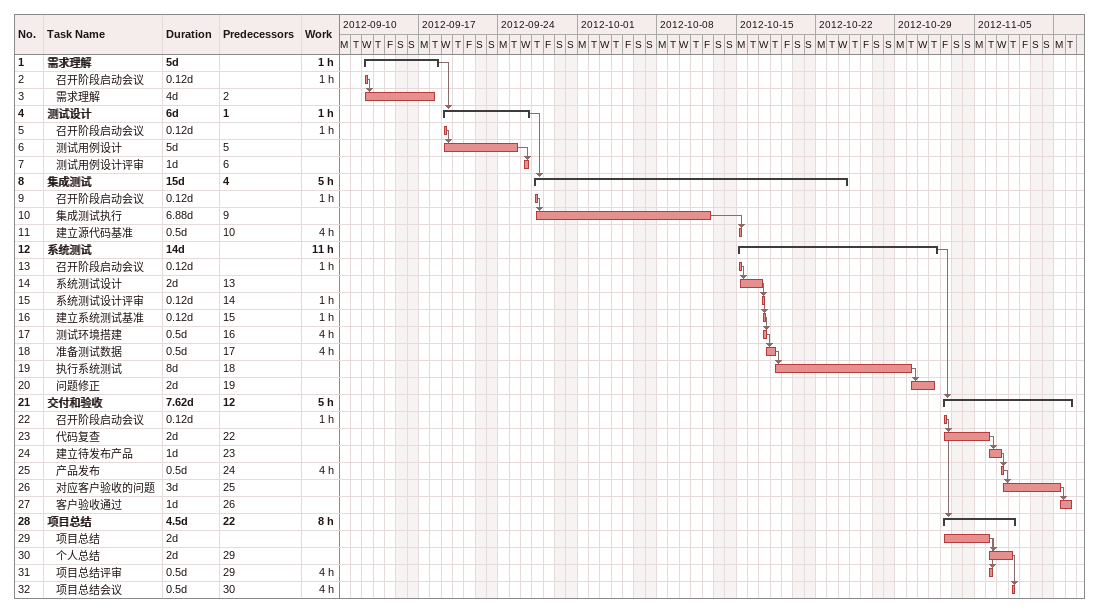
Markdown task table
| ID | Level | Task | Duration | Start | Finish | Predecessors | Work (h) |
|---|---|---|---|---|---|---|---|
| 1 | 1 | **需求理解** | 5d | 2012-09-12 | 2012-09-18 |  | 1 |
| 2 | 2 | 召开阶段启动会议 | 0.12d | 2012-09-12 | 2012-09-12 |  | 1 |
| 3 | 2 | 需求理解 | 4d | 2012-09-12 | 2012-09-18 | 2 |  |
| 4 | 1 | **测试设计** | 6d | 2012-09-19 | 2012-09-26 | 1 | 1 |
| 5 | 2 | 召开阶段启动会议 | 0.12d | 2012-09-19 | 2012-09-19 |  | 1 |
| 6 | 2 | 测试用例设计 | 5d | 2012-09-19 | 2012-09-25 | 5 |  |
| 7 | 2 | 测试用例设计评审 | 1d | 2012-09-26 | 2012-09-26 | 6 |  |
| 8 | 1 | **集成测试** | 15d | 2012-09-27 | 2012-10-24 | 4 | 5 |
| 9 | 2 | 召开阶段启动会议 | 0.12d | 2012-09-27 | 2012-09-27 |  | 1 |
| 10 | 2 | 集成测试执行 | 6.88d | 2012-09-27 | 2012-10-12 | 9 |  |
| 11 | 2 | 建立源代码基准 | 0.5d | 2012-10-15 | 2012-10-15 | 10 | 4 |
| 12 | 1 | **系统测试** | 14d | 2012-10-15 | 2012-11-01 |  | 11 |
| 13 | 2 | 召开阶段启动会议 | 0.12d | 2012-10-15 | 2012-10-15 |  | 1 |
| 14 | 2 | 系统测试设计 | 2d | 2012-10-15 | 2012-10-17 | 13 |  |
| 15 | 2 | 系统测试设计评审 | 0.12d | 2012-10-17 | 2012-10-17 | 14 | 1 |
| 16 | 2 | 建立系统测试基准 | 0.12d | 2012-10-17 | 2012-10-17 | 15 | 1 |
| 17 | 2 | 测试环境搭建 | 0.5d | 2012-10-17 | 2012-10-17 | 16 | 4 |
| 18 | 2 | 准备测试数据 | 0.5d | 2012-10-17 | 2012-10-18 | 17 | 4 |
| 19 | 2 | 执行系统测试 | 8d | 2012-10-18 | 2012-10-30 | 18 |  |
| 20 | 2 | 问题修正 | 2d | 2012-10-30 | 2012-11-01 | 19 |  |
| 21 | 1 | **交付和验收** | 7.62d | 2012-11-02 | 2012-11-13 | 12 | 5 |
| 22 | 2 | 召开阶段启动会议 | 0.12d | 2012-11-02 | 2012-11-02 |  | 1 |
| 23 | 2 | 代码复查 | 2d | 2012-11-02 | 2012-11-06 | 22 |  |
| 24 | 2 | 建立待发布产品 | 1d | 2012-11-06 | 2012-11-07 | 23 |  |
| 25 | 2 | 产品发布 | 0.5d | 2012-11-07 | 2012-11-07 | 24 | 4 |
| 26 | 2 | 对应客户验收的问题 | 3d | 2012-11-07 | 2012-11-12 | 25 |  |
| 27 | 2 | 客户验收通过 | 1d | 2012-11-12 | 2012-11-13 | 26 |  |
| 28 | 1 | **项目总结** | 4.5d | 2012-11-02 | 2012-11-08 | 22 | 8 |
| 29 | 2 | 项目总结 | 2d | 2012-11-02 | 2012-11-06 |  |  |
| 30 | 2 | 个人总结 | 2d | 2012-11-06 | 2012-11-08 | 29 |  |
| 31 | 2 | 项目总结评审 | 0.5d | 2012-11-06 | 2012-11-06 | 29 | 4 |
| 32 | 2 | 项目总结会议 | 0.5d | 2012-11-08 | 2012-11-08 | 30 | 4 |
